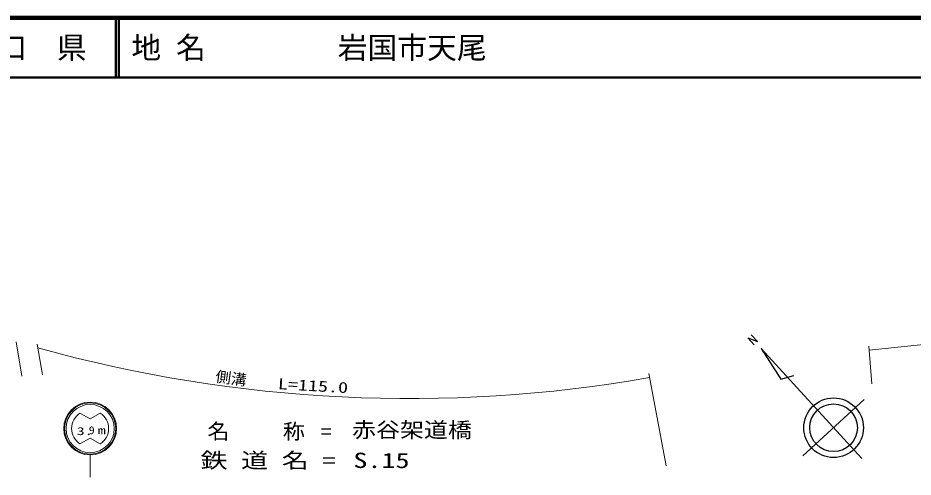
# Model space of a CAD drawing. Units: millimetres, scale not verified. Extents: x 40000 to 680000, y 20000 to 380000.
# Drawn here: x 351330 to 501618, y 302895 to 380000 of the extents above; entities that cross this region are included whole.
import ezdxf
from ezdxf.enums import TextEntityAlignment as Align

# ---------------------------------------------------------------- set-up
doc = ezdxf.new("R2010")
doc.units = ezdxf.units.MM
doc.header["$LTSCALE"] = 1000
for name, color, linetype, lineweight in [('M-BGD', 7, 'Continuous', 25), ('M-BGD-HTXT', 7, 'Continuous', 13), ('M-TTL', 2, 'Continuous', 140), ('M-TTL-LINE', 7, 'Continuous', 50)]:
    doc.layers.add(name, color=color, linetype=linetype, lineweight=lineweight)
doc.layers.add('M-TTL-TXT', color=7, linetype='Continuous')
doc.styles.add('ＭＳ ゴシック', font='')
doc.styles.get('ＭＳ ゴシック').set_extended_font_data('MS Gothic')

msp = doc.modelspace()

# ---------------------------------------------------------------- linework, layer by layer
at = {"layer": 'M-BGD'}
for p, q in [((474908, 325126), (473866, 326264)), ((473866, 326264), (475502, 325663)), ((475502, 325663), (474450, 326801)), ((476109, 324461), (479424, 319361)), ((476109, 324461), (492993, 306024)), ((479424, 319361), (481574, 319974)), ((493428, 315914), (483103, 306459))]:
    msp.add_line(p, q, dxfattribs=at)
for radius in [5000, 4000]:
    msp.add_circle((488266, 311186), radius, dxfattribs=at)
at = {"layer": 'M-BGD-HTXT'}
for p, q in [((554548, 330376), (494249, 324220)), ((352002, 319828), (351049, 325607)), ((354574, 325205), (355475, 320080)), ((494200, 324867), (494677, 318535)), ((460178, 304779), (457239, 320288)), ((363457, 312651), (361747, 313638)), ((363457, 312651), (365166, 313638)), ((361747, 308460), (363457, 309447)), ((363457, 309447), (365166, 308460)), ((363457, 302895), (363457, 306609))]:
    msp.add_line(p, q, dxfattribs=at)
for radius in [4440, 4294, 4045]:
    msp.add_circle((363457, 311049), radius, dxfattribs=at)
for centre, radius, start, end in [((417020, 548035), 231962, 254.40961, 280.01685), ((363457, 311049), 3103, 123.43689, 236.56317), ((363456, 311049), 3103, 303.43683, 56.56314)]:
    msp.add_arc(centre, radius, start, end, dxfattribs=at)
at = {"layer": 'M-TTL'}
msp.add_line((680000, 380000), (40000, 380000), dxfattribs=at)
at = {"layer": 'M-TTL-LINE'}
for p, q in [((367750, 380000), (367750, 370000)), ((368250, 380000), (368250, 370000)), ((40000, 370000), (680000, 370000))]:
    msp.add_line(p, q, dxfattribs=at)

# ---------------------------------------------------------------- texts
at = {"layer": 'M-BGD-HTXT', "style": 'ＭＳ ゴシック'}
for s, height, rotation, width, p in [('側溝 ', 1833, 352.3, 1.05, (384322, 318390)), ('L=115.0', 1833, 356.7, 1.35, (394914, 317115)), ('3.', 1320, 359.9, 1.5, (361199, 309556)), ('9', 1320, 359.9, 1.1, (363226, 309709)), ('m', 1320, 359.9, 1.5, (364718, 309709)), ('赤谷架道橋', 2566, 359.9, 1.15, (407418, 308791)), ('鉄 道 名 =', 2566, 359.9, 1.3, (381971, 303663)), ('S.15', 2566, 359.9, 1.35, (407651, 303656))]:
    msp.add_text(s, height=height, rotation=rotation, dxfattribs=dict(at, width=width)).set_placement(p, align=Align.BOTTOM_LEFT)
at = {"layer": 'M-BGD-HTXT', "insert": (383145, 309024), "char_height": 2566, "attachment_point": 7, "rotation": 359.9, "style": 'ＭＳ ゴシック'}
msp.add_mtext('\\T1.15;\\W1.05;名\u3000\u3000称\\~=', dxfattribs=at)
at = {"layer": 'M-TTL-TXT', "style": 'ＭＳ ゴシック'}
msp.add_text('山\u3000口\u3000県', height=3666, dxfattribs=at).set_placement((350375, 375000), align=Align.MIDDLE_CENTER)
for s, p in [('地 名', (370380, 375000)), ('岩国市天尾', (405024, 375000))]:
    msp.add_text(s, height=3666, dxfattribs=at).set_placement(p, align=Align.MIDDLE_LEFT)

doc.saveas('drawing.dxf')
